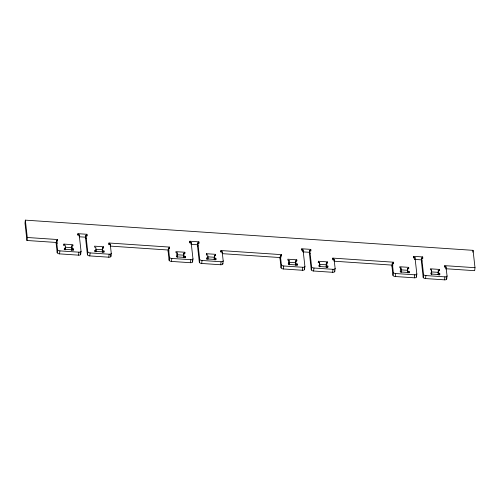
<?xml version="1.0" encoding="UTF-8"?>
<svg xmlns="http://www.w3.org/2000/svg" width="500" height="500" viewBox="0 0 500 500"><rect width="100%" height="100%" fill="white"/><g stroke="black" fill="none" stroke-linecap="round" stroke-linejoin="round"><path stroke-width="0.75" d="M446.325 268.769L474.656 270.681L475 267.694L473.056 250.338L25.344 220.144L25 223.131L26.944 240.481L57.162 242.525L57.244 243.238M26.944 240.481L27.287 237.494L25.344 220.144M86.944 236.069L86.912 234.281L77.962 233.681L78.075 234.719L79.194 234.794L81.044 251.281L80.7 254.269A2.256 1.025 6.6 0 1 78.575 255.162L59.55 253.875A2.256 1.025 6.6 0 1 57.194 252.688L56.163 243.487L56.506 240.5L57.625 240.575L57.538 241.325M57.356 240.844L57.512 239.531L27.287 237.494M57.194 252.688L57.538 249.694L56.506 240.5M59.55 253.875L59.894 250.888A2.256 1.025 6.6 0 1 57.538 249.694M63.775 245.594L63.944 244.1L72.9 244.706L73.019 245.744L71.9 245.669L71.762 250.531M64.237 249.762L64.412 248.269L65.531 248.344L65.356 249.838M72.075 250.287L71.9 245.669M73.194 250.362L73.369 248.869L72.25 248.794M77.831 234.8L77.962 233.681M77.987 235.469L78.075 234.719M79.088 235.731L79.194 234.794M78.575 255.162L78.919 252.175A2.256 1.025 6.6 0 0 81.044 251.281M169.469 248.869L169.438 247.081L109 243.006L109.113 244.05L110.231 244.125L111.263 253.319L110.919 256.312A2.256 1.025 6.6 0 1 108.794 257.2L89.769 255.919A2.256 1.025 6.6 0 1 87.413 254.725L85.569 238.238L85.913 235.25L87.031 235.325M86.744 235.775L86.912 234.281M87.413 254.725L87.756 251.737L85.913 235.25M89.769 255.919L90.113 252.925A2.256 1.025 6.6 0 1 87.756 251.737M94.831 251.825L95.006 250.331L96.125 250.406L95.95 251.9M102.287 251.975L102.494 247.731L103.612 247.812L103.494 246.769L94.537 246.163L94.656 247.206L95.775 247.281L96.125 250.406M102.669 252.35L102.494 247.731M103.319 248.263L103.494 246.769M103.787 252.425L103.963 250.931L102.144 250.725M108.844 244.312L109 243.006M109.025 244.794L109.113 244.05M110.144 244.869L110.231 244.125M108.794 257.2L109.144 254.213A2.256 1.025 6.6 0 0 111.263 253.319M198.875 243.619L198.844 241.831L189.887 241.231L190.006 242.269L191.125 242.344L192.969 258.831L192.625 261.819A2.256 1.025 6.6 0 1 190.5 262.712L171.475 261.425A2.256 1.025 6.6 0 1 169.119 260.238L168.088 251.038L168.438 248.05L169.556 248.125M169.306 248.206L169.438 247.081M169.119 260.238L169.462 257.244L168.438 248.05M171.475 261.425L171.819 258.438A2.256 1.025 6.6 0 1 169.462 257.244M176.938 254.262L177.113 252.769L175.987 252.694L175.875 251.65L184.825 252.256L184.944 253.294L183.825 253.219L183.619 257.456M177.288 257.387L177.113 252.769M184 257.838L183.825 253.219M184.656 253.75L184.825 252.256M185.119 257.913L185.294 256.419L184.175 256.344M189.756 242.35L189.887 241.231M189.919 243.019L190.006 242.269M190.95 243.837L191.125 242.344M190.5 262.712L190.85 259.719A2.256 1.025 6.6 0 0 192.969 258.831M281.394 256.419L281.363 254.631L220.925 250.556L221.044 251.6L222.162 251.675L223.194 260.869L222.844 263.856A2.256 1.025 6.6 0 1 220.725 264.75L201.694 263.469A2.256 1.025 6.6 0 1 199.338 262.275L197.494 245.787L197.838 242.8L198.956 242.875M198.669 243.325L198.844 241.831M199.338 262.275L199.688 259.288L197.838 242.8M201.694 263.469L202.044 260.475A2.256 1.025 6.6 0 1 199.688 259.288M206.294 255.206L206.469 253.713L215.419 254.319L215.538 255.356L214.419 255.281L214.213 259.525M206.762 259.375L206.931 257.881L208.056 257.956L207.881 259.45M214.594 259.9L214.419 255.281M215.25 255.812L215.419 254.319M215.712 259.975L215.888 258.481L214.075 258.275M220.794 251.675L220.925 250.556M220.956 252.344L221.044 251.6M222.031 252.794L222.162 251.675M220.725 264.75L221.069 261.762A2.256 1.025 6.6 0 0 223.194 260.869M310.8 251.169L310.769 249.381L301.812 248.781L301.931 249.819L303.05 249.894L304.9 266.381L304.55 269.369A2.256 1.025 6.6 0 1 302.431 270.262L283.4 268.975A2.256 1.025 6.6 0 1 281.05 267.787L280.019 258.587L280.363 255.6L281.481 255.675M281.238 255.756L281.363 254.631M281.05 267.787L281.394 264.794L280.363 255.6M283.4 268.975L283.75 265.988A2.256 1.025 6.6 0 1 281.394 264.794M288.775 262.556L289.037 260.319L287.919 260.244L287.8 259.2L296.756 259.806L296.875 260.844L295.75 260.769L295.55 265.006M289.212 264.938L289.037 260.319M295.931 265.387L295.75 260.769M296.581 261.3L296.756 259.806M297.05 265.462L297.225 263.969L295.406 263.756M301.731 249.525L301.812 248.781M301.844 250.569L301.931 249.819M302.838 251.762L303.05 249.894M302.431 270.262L302.775 267.269A2.256 1.025 6.6 0 0 304.9 266.381M393.325 263.969L393.294 262.181L332.85 258.106L332.969 259.144L334.087 259.225L335.119 268.419L334.775 271.406A2.256 1.025 6.6 0 1 332.65 272.3L313.625 271.012A2.256 1.025 6.6 0 1 311.269 269.825L309.419 253.337L309.769 250.35L310.887 250.425M310.619 250.688L310.769 249.381M311.269 269.825L311.613 266.831L309.769 250.35M313.625 271.012L313.969 268.025A2.256 1.025 6.6 0 1 311.613 266.831M318.225 262.756L318.394 261.262L327.35 261.869L327.469 262.906L326.344 262.831L326.144 267.075M319.456 263.875L319.631 262.381L318.512 262.306L318.394 261.262M319.806 267L319.631 262.381M326.525 267.45L326.344 262.831M327.175 263.363L327.35 261.869M327.644 267.525L327.819 266.031L326.694 265.956M332.744 259.037L332.85 258.106M332.881 259.894L332.969 259.144M333.913 260.719L334.087 259.225M332.65 272.3L332.994 269.312A2.256 1.025 6.6 0 0 335.119 268.419M422.725 258.719L422.694 256.931L413.744 256.331L413.856 257.369L414.981 257.444L416.825 273.931L416.481 276.919A2.256 1.025 6.6 0 1 414.356 277.812L395.331 276.525A2.256 1.025 6.6 0 1 392.975 275.338L391.944 266.137L392.287 263.15L393.413 263.225M393.162 263.3L393.294 262.181M392.975 275.338L393.319 272.344L392.287 263.15M395.331 276.525L395.675 273.538A2.256 1.025 6.6 0 1 393.319 272.344M400.794 269.363L400.962 267.869L399.844 267.794L399.731 266.75L408.681 267.356L408.8 268.394L407.681 268.319L407.475 272.556M401.144 272.488L400.962 267.869M407.856 272.938L407.681 268.319M408.512 268.85L408.681 267.356M408.975 273.012L409.15 271.519L407.337 271.306M413.656 257.075L413.744 256.331M413.775 258.119L413.856 257.369M414.744 259.5L414.981 257.444M414.356 277.812L414.706 274.819A2.256 1.025 6.6 0 0 416.825 273.931M475 267.694L444.781 265.656L444.894 266.694L446.012 266.769L447.044 275.969L446.7 278.956A2.256 1.025 6.6 0 1 444.581 279.85L425.55 278.562A2.256 1.025 6.6 0 1 423.194 277.375L421.35 260.887L421.694 257.9L422.812 257.975M422.544 258.238L422.694 256.931M423.194 277.375L423.544 274.381L421.694 257.9M425.55 278.562L425.894 275.575A2.256 1.025 6.6 0 1 423.544 274.381M431.388 271.425L431.556 269.931L430.438 269.856L430.325 268.812L439.275 269.419L439.394 270.456L438.275 270.381L438.069 274.619M431.737 274.55L431.556 269.931M438.45 275L438.275 270.381M439.106 270.912L439.275 269.419M439.569 275.075L439.744 273.581L438.625 273.506M444.694 266.4L444.781 265.656M444.812 267.444L444.894 266.694M445.756 269.012L446.012 266.769M444.581 279.85L444.925 276.863A2.256 1.025 6.6 0 0 447.044 275.969M472.837 252.206L473.056 250.338M79.106 236.769L85.825 237.225M191.031 244.319L197.75 244.769M302.962 251.869L309.675 252.319M414.888 259.419L421.606 259.869M85.569 238.238L86.337 238.287M197.494 245.787L198.263 245.837M309.419 253.337L310.188 253.388M421.35 260.887L422.119 260.938M110.2 246.1L169.094 250.075M222.131 253.65L281.019 257.619M334.056 261.2L392.95 265.169M56.163 243.487L56.931 243.538M168.088 251.038L168.856 251.088M280.019 258.587L280.719 258.637M391.944 266.137L392.781 266.194M65.094 247.194L71.806 247.644M95.688 249.256L102.4 249.706M177.019 254.737L183.738 255.194M207.613 256.806L215.075 257.306M288.95 262.288L295.663 262.744M319.544 264.356L327.006 264.856M400.875 269.837L407.594 270.294M431.469 271.9L438.931 272.406M177.463 255.894L176.337 255.812L176.456 256.856L185.413 257.462L185.294 256.419M289.387 263.438L288.269 263.363L288.387 264.406L297.337 265.012L297.225 263.969M319.981 265.506L318.863 265.431L318.981 266.469L327.931 267.075L327.819 266.031M401.312 270.988L400.194 270.912L400.312 271.956L409.269 272.562L409.15 271.519M431.906 273.056L430.788 272.981L430.906 274.019L439.862 274.625L439.744 273.581M59.894 250.888L78.919 252.175M90.113 252.925L109.144 254.213M171.819 258.438L190.85 259.719M202.044 260.475L221.069 261.762M283.75 265.988L302.775 267.269M313.969 268.025L332.994 269.312M395.675 273.538L414.706 274.819M425.894 275.575L444.925 276.863M446.569 277.806L446.7 278.956M416.225 274.669L416.481 276.919M334.706 270.831L334.775 271.406M304.3 267.125L304.55 269.369M222.781 263.281L222.844 263.856M215.888 258.481L216.006 259.525L207.05 258.919L206.931 257.881M208.056 257.956L207.706 254.831L206.581 254.756L206.469 253.713M192.375 259.575L192.625 261.819M110.725 254.587L110.919 256.312M103.963 250.931L104.075 251.975L95.125 251.369L95.006 250.331M80.531 252.775L80.7 254.269M73.369 248.869L73.481 249.913L64.531 249.306L64.412 248.269M65.531 248.344L65.181 245.219L64.062 245.144L63.944 244.1M57.512 239.531L57.625 240.575"/></g></svg>
